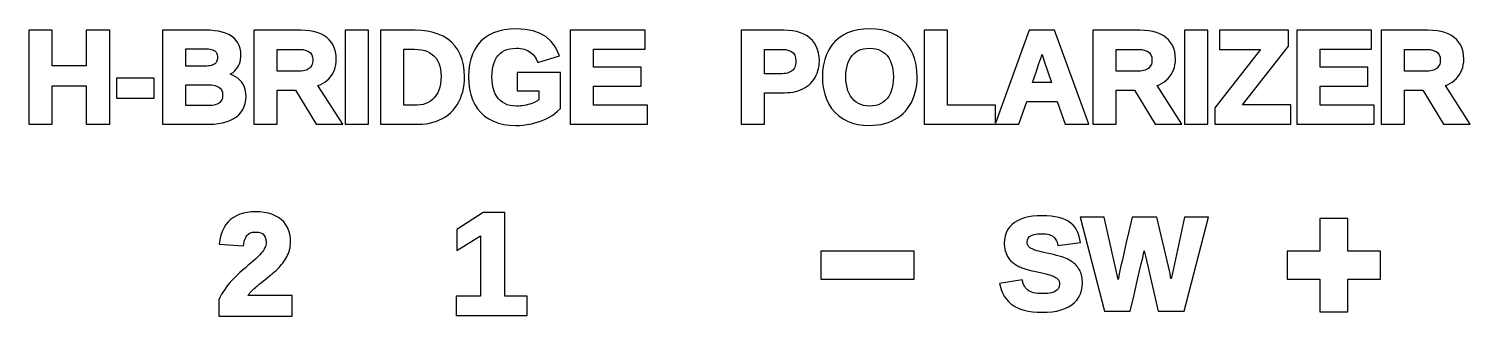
# Model space of a CAD drawing. Header units: metres. Extents: x -167.2 to -92.2, y -9.5 to -0.2.
# Drawn here: x -123.07 to -92.18, y -9.49 to -3.34 of the extents above; entities that cross this region are included whole.
import ezdxf

# ---------------------------------------------------------------- set-up
doc = ezdxf.new("R2010")
doc.units = ezdxf.units.M

msp = doc.modelspace()

# ---------------------------------------------------------------- linework, layer by layer
for p, q in [((-122.57, -3.37279), (-123.07, -3.37279)), ((-123.07, -3.37279), (-123.07, -5.38374)), ((-122.57, -4.13365), (-122.57, -3.37279)), ((-121.337, -3.37279), (-121.838, -3.37279)), ((-121.838, -3.37279), (-121.838, -4.13365)), ((-121.337, -5.38374), (-121.337, -3.37279)), ((-119.283, -3.37279), (-120.208, -3.37279)), ((-120.208, -3.37279), (-120.208, -5.38374)), ((-119.184, -3.37532), (-119.283, -3.37279)), ((-119.091, -3.38301), (-119.184, -3.37532)), ((-119.005, -3.39592), (-119.091, -3.38301)), ((-118.926, -3.41418), (-119.005, -3.39592)), ((-117.243, -3.37279), (-118.249, -3.37279)), ((-118.249, -3.37279), (-118.249, -5.38374)), ((-117.146, -3.37589), (-117.243, -3.37279)), ((-117.055, -3.38525), (-117.146, -3.37589)), ((-116.969, -3.40105), (-117.055, -3.38525)), ((-115.79, -3.37279), (-116.29, -3.37279)), ((-116.29, -3.37279), (-116.29, -5.38374)), ((-115.79, -5.38374), (-115.79, -3.37279)), ((-114.794, -3.37279), (-115.536, -3.37279)), ((-115.536, -3.37279), (-115.536, -5.38374)), ((-114.657, -3.37787), (-114.794, -3.37279)), ((-114.528, -3.3933), (-114.657, -3.37787)), ((-114.408, -3.41917), (-114.528, -3.3933)), ((-113, -3.39238), (-113.109, -3.43022)), ((-112.883, -3.36555), (-113, -3.39238)), ((-112.756, -3.34956), (-112.883, -3.36555)), ((-112.621, -3.34427), (-112.756, -3.34956)), ((-112.433, -3.35472), (-112.621, -3.34427)), ((-112.264, -3.38652), (-112.433, -3.35472)), ((-112.114, -3.4402), (-112.264, -3.38652)), ((-109.865, -3.37279), (-111.467, -3.37279)), ((-111.467, -3.37279), (-111.467, -5.38374)), ((-109.865, -3.78201), (-109.865, -3.37279)), ((-106.891, -3.37279), (-107.801, -3.37279)), ((-107.801, -3.37279), (-107.801, -5.38374)), ((-106.794, -3.3761), (-106.891, -3.37279)), ((-106.702, -3.38622), (-106.794, -3.3761)), ((-106.615, -3.40321), (-106.702, -3.38622)), ((-105.416, -3.39369), (-105.523, -3.4325)), ((-105.302, -3.36613), (-105.416, -3.39369)), ((-105.179, -3.3497), (-105.302, -3.36613)), ((-105.049, -3.34427), (-105.179, -3.3497)), ((-104.919, -3.34978), (-105.049, -3.34427)), ((-104.796, -3.36638), (-104.919, -3.34978)), ((-104.682, -3.39421), (-104.796, -3.36638)), ((-104.575, -3.43346), (-104.682, -3.39421)), ((-103.381, -3.37279), (-103.882, -3.37279)), ((-103.882, -3.37279), (-103.882, -5.38374)), ((-103.381, -4.97452), (-103.381, -3.37279)), ((-101.629, -3.37279), (-102.356, -5.36588)), ((-101.087, -3.37279), (-101.629, -3.37279)), ((-100.356, -5.38374), (-101.087, -3.37279)), ((-99.2599, -3.37279), (-100.266, -3.37279)), ((-100.266, -3.37279), (-100.266, -5.38374)), ((-99.1629, -3.37589), (-99.2599, -3.37279)), ((-99.0711, -3.38525), (-99.1629, -3.37589)), ((-98.9852, -3.40105), (-99.0711, -3.38525)), ((-97.8064, -3.37279), (-98.3065, -3.37279)), ((-98.3065, -3.37279), (-98.3065, -5.38374)), ((-97.8064, -5.38374), (-97.8064, -3.37279)), ((-96.0776, -3.37279), (-97.5529, -3.37279)), ((-97.5529, -3.37279), (-97.5529, -3.78609)), ((-96.0776, -3.71808), (-96.0776, -3.37279)), ((-94.2931, -3.37279), (-95.8959, -3.37279)), ((-95.8959, -3.37279), (-95.8959, -5.38374)), ((-94.2931, -3.78201), (-94.2931, -3.37279)), ((-93.0809, -3.37279), (-94.0865, -3.37279)), ((-94.0865, -3.37279), (-94.0865, -5.38374)), ((-92.9839, -3.37589), (-93.0809, -3.37279)), ((-92.8921, -3.38525), (-92.9839, -3.37589)), ((-92.8062, -3.40105), (-92.8921, -3.38525)), ((-118.852, -3.43796), (-118.926, -3.41418)), ((-118.786, -3.46741), (-118.852, -3.43796)), ((-118.726, -3.50272), (-118.786, -3.46741)), ((-118.672, -3.54395), (-118.726, -3.50272)), ((-118.627, -3.591), (-118.672, -3.54395)), ((-118.59, -3.64371), (-118.627, -3.591)), ((-118.561, -3.70169), (-118.59, -3.64371)), ((-118.54, -3.76445), (-118.561, -3.70169)), ((-116.889, -3.42336), (-116.969, -3.40105)), ((-116.815, -3.45235), (-116.889, -3.42336)), ((-116.747, -3.4881), (-116.815, -3.45235)), ((-116.685, -3.53072), (-116.747, -3.4881)), ((-116.631, -3.57988), (-116.685, -3.53072)), ((-116.585, -3.63515), (-116.631, -3.57988)), ((-116.547, -3.69629), (-116.585, -3.63515)), ((-116.518, -3.76288), (-116.547, -3.69629)), ((-114.296, -3.45563), (-114.408, -3.41917)), ((-114.193, -3.50281), (-114.296, -3.45563)), ((-114.098, -3.56073), (-114.193, -3.50281)), ((-114.013, -3.62941), (-114.098, -3.56073)), ((-113.939, -3.70815), (-114.013, -3.62941)), ((-113.454, -3.69186), (-113.514, -3.78271)), ((-113.382, -3.61043), (-113.454, -3.69186)), ((-113.301, -3.53928), (-113.382, -3.61043)), ((-113.21, -3.47916), (-113.301, -3.53928)), ((-113.109, -3.43022), (-113.21, -3.47916)), ((-111.983, -3.51617), (-112.114, -3.4402)), ((-111.873, -3.61443), (-111.983, -3.51617)), ((-111.785, -3.73427), (-111.873, -3.61443)), ((-106.535, -3.42725), (-106.615, -3.40321)), ((-106.461, -3.45845), (-106.535, -3.42725)), ((-106.393, -3.49693), (-106.461, -3.45845)), ((-106.332, -3.54269), (-106.393, -3.49693)), ((-106.278, -3.59514), (-106.332, -3.54269)), ((-106.232, -3.65367), (-106.278, -3.59514)), ((-106.195, -3.71803), (-106.232, -3.65367)), ((-105.866, -3.69936), (-105.927, -3.79068)), ((-105.794, -3.61676), (-105.866, -3.69936)), ((-105.712, -3.54413), (-105.794, -3.61676)), ((-105.622, -3.48265), (-105.712, -3.54413)), ((-105.523, -3.4325), (-105.622, -3.48265)), ((-104.476, -3.48415), (-104.575, -3.43346)), ((-104.385, -3.54623), (-104.476, -3.48415)), ((-104.303, -3.61958), (-104.385, -3.54623)), ((-104.231, -3.70273), (-104.303, -3.61958)), ((-104.171, -3.79424), (-104.231, -3.70273)), ((-98.9052, -3.42336), (-98.9852, -3.40105)), ((-98.8312, -3.45235), (-98.9052, -3.42336)), ((-98.7634, -3.4881), (-98.8312, -3.45235)), ((-98.702, -3.53072), (-98.7634, -3.4881)), ((-98.6477, -3.57988), (-98.702, -3.53072)), ((-98.6015, -3.63515), (-98.6477, -3.57988)), ((-98.5637, -3.69629), (-98.6015, -3.63515)), ((-98.5344, -3.76288), (-98.5637, -3.69629)), ((-92.7262, -3.42336), (-92.8062, -3.40105)), ((-92.6522, -3.45235), (-92.7262, -3.42336)), ((-92.5844, -3.4881), (-92.6522, -3.45235)), ((-92.523, -3.53072), (-92.5844, -3.4881)), ((-92.4687, -3.57988), (-92.523, -3.53072)), ((-92.4225, -3.63515), (-92.4687, -3.57988)), ((-92.3846, -3.69629), (-92.4225, -3.63515)), ((-92.3553, -3.76288), (-92.3846, -3.69629)), ((-119.708, -4.14314), (-119.708, -3.76982)), ((-119.708, -3.76982), (-119.303, -3.76982)), ((-119.303, -3.76982), (-119.26, -3.77087)), ((-119.26, -3.77087), (-119.222, -3.77394)), ((-119.222, -3.77394), (-119.187, -3.77902)), ((-119.187, -3.77902), (-119.157, -3.78584)), ((-119.157, -3.78584), (-119.13, -3.79445)), ((-119.13, -3.79445), (-119.106, -3.80446)), ((-119.106, -3.80446), (-119.087, -3.81566)), ((-119.087, -3.81566), (-119.071, -3.82796)), ((-119.071, -3.82796), (-119.058, -3.84195)), ((-119.058, -3.84195), (-119.048, -3.85831)), ((-119.048, -3.85831), (-119.039, -3.87758)), ((-119.039, -3.87758), (-119.032, -3.90039)), ((-119.032, -4.00916), (-119.038, -4.03067)), ((-119.032, -3.90039), (-119.028, -3.92694)), ((-119.028, -3.98453), (-119.032, -4.00916)), ((-119.028, -3.92694), (-119.027, -3.95714)), ((-119.027, -3.95714), (-119.028, -3.98453)), ((-118.542, -4.04633), (-118.532, -4.00037)), ((-118.528, -3.83159), (-118.54, -3.76445)), ((-118.532, -4.00037), (-118.526, -3.95255)), ((-118.524, -3.90253), (-118.528, -3.83159)), ((-118.526, -3.95255), (-118.524, -3.90253)), ((-117.749, -4.24757), (-117.749, -3.78337)), ((-117.749, -3.78337), (-117.288, -3.78337)), ((-117.288, -3.78337), (-117.199, -3.78867)), ((-117.199, -3.78867), (-117.129, -3.80371)), ((-117.129, -3.80371), (-117.075, -3.82726)), ((-117.075, -3.82726), (-117.035, -3.8582)), ((-117.035, -3.8582), (-117.007, -3.89702)), ((-117.007, -3.89702), (-116.99, -3.94653)), ((-116.99, -3.94653), (-116.984, -4.01001)), ((-116.984, -4.01001), (-116.985, -4.0416)), ((-116.497, -3.83459), (-116.518, -3.76288)), ((-116.485, -3.91115), (-116.497, -3.83459)), ((-116.481, -3.9922), (-116.485, -3.91115)), ((-116.483, -4.05289), (-116.481, -3.9922)), ((-115.036, -4.97452), (-115.036, -3.78201)), ((-115.036, -3.78201), (-114.804, -3.78201)), ((-114.804, -3.78201), (-114.725, -3.78519)), ((-114.725, -3.78519), (-114.653, -3.79451)), ((-114.653, -3.79451), (-114.587, -3.80984)), ((-114.587, -3.80984), (-114.528, -3.83102)), ((-114.528, -3.83102), (-114.474, -3.85806)), ((-114.474, -3.85806), (-114.425, -3.89072)), ((-114.425, -3.89072), (-114.381, -3.92926)), ((-114.381, -3.92926), (-114.343, -3.97345)), ((-114.343, -3.97345), (-114.311, -4.02319)), ((-113.875, -3.79608), (-113.939, -3.70815)), ((-113.824, -3.89294), (-113.875, -3.79608)), ((-113.784, -3.99838), (-113.824, -3.89294)), ((-113.755, -4.11212), (-113.784, -3.99838)), ((-113.601, -3.99153), (-113.628, -4.10899)), ((-113.563, -3.88271), (-113.601, -3.99153)), ((-113.514, -3.78271), (-113.563, -3.88271)), ((-113.101, -4.07039), (-113.077, -4.01173)), ((-113.077, -4.01173), (-113.047, -3.95918)), ((-113.047, -3.95918), (-113.012, -3.91251)), ((-113.012, -3.91251), (-112.972, -3.87212)), ((-112.972, -3.87212), (-112.928, -3.83801)), ((-112.928, -3.83801), (-112.878, -3.80998)), ((-112.878, -3.80998), (-112.823, -3.78792)), ((-112.823, -3.78792), (-112.762, -3.772)), ((-112.762, -3.772), (-112.695, -3.76231)), ((-112.695, -3.76231), (-112.621, -3.759)), ((-112.621, -3.759), (-112.576, -3.76042)), ((-112.576, -3.76042), (-112.533, -3.76465)), ((-112.533, -3.76465), (-112.492, -3.77162)), ((-112.492, -3.77162), (-112.453, -3.78139)), ((-112.453, -3.78139), (-112.416, -3.79384)), ((-112.416, -3.79384), (-112.381, -3.80893)), ((-112.381, -3.80893), (-112.347, -3.82671)), ((-112.347, -3.82671), (-112.316, -3.84695)), ((-112.316, -3.84695), (-112.287, -3.8696)), ((-112.287, -3.8696), (-112.261, -3.89481)), ((-112.261, -3.89481), (-112.238, -3.92238)), ((-112.238, -3.92238), (-112.216, -3.95294)), ((-112.216, -3.95294), (-112.197, -3.9861)), ((-112.197, -3.9861), (-112.162, -4.06369)), ((-112.162, -4.06369), (-111.696, -3.92317)), ((-111.696, -3.92317), (-111.785, -3.73427)), ((-110.967, -4.16212), (-110.967, -3.78201)), ((-110.967, -3.78201), (-109.865, -3.78201)), ((-107.301, -4.30319), (-107.301, -3.78337)), ((-107.301, -3.78337), (-106.939, -3.78337)), ((-106.939, -3.78337), (-106.85, -3.78915)), ((-106.85, -3.78915), (-106.78, -3.80547)), ((-106.78, -3.80547), (-106.725, -3.83112)), ((-106.725, -3.83112), (-106.685, -3.86516)), ((-106.685, -3.86516), (-106.656, -3.90875)), ((-106.656, -3.90875), (-106.638, -3.96465)), ((-106.638, -3.96465), (-106.632, -4.0356)), ((-106.166, -3.78789), (-106.195, -3.71803)), ((-106.145, -3.86292), (-106.166, -3.78789)), ((-106.133, -3.94286), (-106.145, -3.86292)), ((-106.129, -4.02734), (-106.133, -3.94286)), ((-106.015, -3.99835), (-106.042, -4.11424)), ((-105.976, -3.89044), (-106.015, -3.99835)), ((-105.927, -3.79068), (-105.976, -3.89044)), ((-105.491, -4.01614), (-105.461, -3.96312)), ((-105.461, -3.96312), (-105.426, -3.91551)), ((-105.426, -3.91551), (-105.386, -3.87405)), ((-105.386, -3.87405), (-105.342, -3.83925)), ((-105.342, -3.83925), (-105.294, -3.81067)), ((-105.294, -3.81067), (-105.24, -3.78831)), ((-105.24, -3.78831), (-105.182, -3.77219)), ((-105.182, -3.77219), (-105.118, -3.76234)), ((-105.118, -3.76234), (-105.049, -3.75903)), ((-105.049, -3.75903), (-104.981, -3.76236)), ((-104.981, -3.76236), (-104.918, -3.77223)), ((-104.918, -3.77223), (-104.861, -3.78848)), ((-104.861, -3.78848), (-104.808, -3.81094)), ((-104.808, -3.81094), (-104.76, -3.83978)), ((-104.76, -3.83978), (-104.716, -3.87486)), ((-104.716, -3.87486), (-104.677, -3.9167)), ((-104.677, -3.9167), (-104.641, -3.96466)), ((-104.641, -3.96466), (-104.611, -4.01797)), ((-104.121, -3.89389), (-104.171, -3.79424)), ((-104.082, -4.0014), (-104.121, -3.89389)), ((-104.055, -4.11658), (-104.082, -4.0014)), ((-101.404, -4.03079), (-101.378, -3.95552)), ((-101.378, -3.95552), (-101.361, -3.90298)), ((-101.361, -3.90298), (-101.357, -3.89073)), ((-101.357, -3.89073), (-101.319, -4.01079)), ((-101.319, -4.01079), (-101.153, -4.4944)), ((-99.7654, -4.24757), (-99.7654, -3.78337)), ((-99.7654, -3.78337), (-99.3042, -3.78337)), ((-99.3042, -3.78337), (-99.216, -3.78867)), ((-99.216, -3.78867), (-99.1454, -3.80371)), ((-99.1454, -3.80371), (-99.0911, -3.82726)), ((-99.0911, -3.82726), (-99.0514, -3.8582)), ((-99.0514, -3.8582), (-99.0238, -3.89702)), ((-99.0238, -3.89702), (-99.0065, -3.94653)), ((-99.0065, -3.94653), (-99.0003, -4.01001)), ((-99.0003, -4.01001), (-99.0018, -4.0416)), ((-98.5136, -3.83459), (-98.5344, -3.76288)), ((-98.5013, -3.91115), (-98.5136, -3.83459)), ((-98.4973, -3.9922), (-98.5013, -3.91115)), ((-98.4998, -4.05289), (-98.4973, -3.9922)), ((-96.6754, -3.78609), (-97.6559, -5.03297)), ((-97.5529, -3.78609), (-96.6754, -3.78609)), ((-97.0584, -4.97043), (-96.0776, -3.71808)), ((-95.3958, -4.16212), (-95.3958, -3.78201)), ((-95.3958, -3.78201), (-94.2931, -3.78201)), ((-93.5864, -4.24757), (-93.5864, -3.78337)), ((-93.5864, -3.78337), (-93.1252, -3.78337)), ((-93.1252, -3.78337), (-93.037, -3.78867)), ((-93.037, -3.78867), (-92.9663, -3.80371)), ((-92.9663, -3.80371), (-92.912, -3.82726)), ((-92.912, -3.82726), (-92.8724, -3.85822)), ((-92.8724, -3.85822), (-92.8448, -3.89703)), ((-92.8448, -3.89703), (-92.8275, -3.94652)), ((-92.8275, -3.94652), (-92.8212, -4.01003)), ((-92.8212, -4.01003), (-92.8227, -4.0416)), ((-92.3346, -3.83459), (-92.3553, -3.76288)), ((-92.3223, -3.91115), (-92.3346, -3.83459)), ((-92.3183, -3.9922), (-92.3223, -3.91115)), ((-92.3208, -4.05289), (-92.3183, -3.9922)), ((-121.838, -4.13365), (-122.57, -4.13365)), ((-119.3, -4.14314), (-119.708, -4.14314)), ((-119.256, -4.14198), (-119.3, -4.14314)), ((-119.216, -4.13867), (-119.256, -4.14198)), ((-119.181, -4.13322), (-119.216, -4.13867)), ((-119.15, -4.12581), (-119.181, -4.13322)), ((-119.124, -4.11676), (-119.15, -4.12581)), ((-119.102, -4.10616), (-119.124, -4.11676)), ((-119.084, -4.09441), (-119.102, -4.10616)), ((-119.069, -4.08115), (-119.084, -4.09441)), ((-119.056, -4.06627), (-119.069, -4.08115)), ((-119.046, -4.04955), (-119.056, -4.06627)), ((-119.038, -4.03067), (-119.046, -4.04955)), ((-118.758, -4.31705), (-118.732, -4.30269)), ((-118.743, -4.32176), (-118.758, -4.31705)), ((-118.688, -4.34439), (-118.743, -4.32176)), ((-118.732, -4.30269), (-118.693, -4.27505)), ((-118.693, -4.27505), (-118.657, -4.2438)), ((-118.657, -4.2438), (-118.625, -4.20914)), ((-118.625, -4.20914), (-118.598, -4.17178)), ((-118.598, -4.17178), (-118.575, -4.13219)), ((-118.575, -4.13219), (-118.557, -4.09032)), ((-118.557, -4.09032), (-118.542, -4.04633)), ((-117.276, -4.24757), (-117.749, -4.24757)), ((-117.233, -4.24611), (-117.276, -4.24757)), ((-117.193, -4.24187), (-117.233, -4.24611)), ((-117.158, -4.23502), (-117.193, -4.24187)), ((-117.127, -4.22568), (-117.158, -4.23502)), ((-117.099, -4.21391), (-117.127, -4.22568)), ((-117.075, -4.20003), (-117.099, -4.21391)), ((-117.053, -4.18387), (-117.075, -4.20003)), ((-117.035, -4.16563), (-117.053, -4.18387)), ((-117.02, -4.14552), (-117.035, -4.16563)), ((-117.007, -4.12341), (-117.02, -4.14552)), ((-116.997, -4.09886), (-117.007, -4.12341)), ((-116.99, -4.07185), (-116.997, -4.09886)), ((-116.985, -4.0416), (-116.99, -4.07185)), ((-116.605, -4.3698), (-116.572, -4.32301)), ((-116.572, -4.32301), (-116.544, -4.27368)), ((-116.544, -4.27368), (-116.521, -4.22186)), ((-116.521, -4.22186), (-116.504, -4.16771)), ((-116.504, -4.16771), (-116.491, -4.11133)), ((-116.491, -4.11133), (-116.483, -4.05289)), ((-114.311, -4.02319), (-114.284, -4.07869)), ((-114.284, -4.07869), (-114.263, -4.14049)), ((-114.263, -4.14049), (-114.248, -4.20853)), ((-114.248, -4.20853), (-114.239, -4.2832)), ((-114.239, -4.2832), (-114.236, -4.36403)), ((-113.738, -4.23401), (-113.755, -4.11212)), ((-113.733, -4.36366), (-113.738, -4.23401)), ((-113.644, -4.23495), (-113.649, -4.36943)), ((-113.628, -4.10899), (-113.644, -4.23495)), ((-113.146, -4.36945), (-113.144, -4.28488)), ((-113.144, -4.28488), (-113.135, -4.20699)), ((-113.135, -4.20699), (-113.121, -4.13541)), ((-113.121, -4.13541), (-113.101, -4.07039)), ((-111.675, -4.27605), (-112.608, -4.27605)), ((-112.608, -4.27605), (-112.608, -4.67169)), ((-111.675, -5.04999), (-111.675, -4.27605)), ((-109.947, -4.16212), (-110.967, -4.16212)), ((-109.947, -4.57133), (-109.947, -4.16212)), ((-106.927, -4.30319), (-107.301, -4.30319)), ((-106.884, -4.30162), (-106.927, -4.30319)), ((-106.846, -4.29712), (-106.884, -4.30162)), ((-106.811, -4.28972), (-106.846, -4.29712)), ((-106.78, -4.27971), (-106.811, -4.28972)), ((-106.752, -4.26698), (-106.78, -4.27971)), ((-106.727, -4.25194), (-106.752, -4.26698)), ((-106.705, -4.23416), (-106.727, -4.25194)), ((-106.686, -4.21422), (-106.705, -4.23416)), ((-106.67, -4.19182), (-106.686, -4.21422)), ((-106.657, -4.16682), (-106.67, -4.19182)), ((-106.646, -4.13876), (-106.657, -4.16682)), ((-106.638, -4.10741), (-106.646, -4.13876)), ((-106.633, -4.07271), (-106.638, -4.10741)), ((-106.632, -4.0356), (-106.633, -4.07271)), ((-106.196, -4.33658), (-106.175, -4.28906)), ((-106.175, -4.28906), (-106.158, -4.2399)), ((-106.158, -4.2399), (-106.145, -4.1891)), ((-106.145, -4.1891), (-106.136, -4.13678)), ((-106.136, -4.13678), (-106.131, -4.08296)), ((-106.131, -4.08296), (-106.129, -4.02734)), ((-106.058, -4.23793), (-106.063, -4.36945)), ((-106.042, -4.11424), (-106.058, -4.23793)), ((-105.561, -4.36945), (-105.558, -4.28677)), ((-105.558, -4.28677), (-105.549, -4.21013)), ((-105.549, -4.21013), (-105.535, -4.13951)), ((-105.535, -4.13951), (-105.516, -4.07484)), ((-105.516, -4.07484), (-105.491, -4.01614)), ((-104.611, -4.01797), (-104.587, -4.07666)), ((-104.587, -4.07666), (-104.567, -4.14113)), ((-104.567, -4.14113), (-104.553, -4.21126)), ((-104.553, -4.21126), (-104.545, -4.28754)), ((-104.545, -4.28754), (-104.542, -4.36952)), ((-104.039, -4.23926), (-104.055, -4.11658)), ((-104.033, -4.36913), (-104.039, -4.23926)), ((-101.527, -4.39384), (-101.478, -4.24992)), ((-101.478, -4.24992), (-101.437, -4.12892)), ((-101.437, -4.12892), (-101.404, -4.03079)), ((-99.2927, -4.24757), (-99.7654, -4.24757)), ((-99.2491, -4.24611), (-99.2927, -4.24757)), ((-99.2098, -4.24187), (-99.2491, -4.24611)), ((-99.1746, -4.23502), (-99.2098, -4.24187)), ((-99.1433, -4.22568), (-99.1746, -4.23502)), ((-99.1154, -4.21391), (-99.1433, -4.22568)), ((-99.0911, -4.20003), (-99.1154, -4.21391)), ((-99.0699, -4.18387), (-99.0911, -4.20003)), ((-99.0516, -4.16563), (-99.0699, -4.18387)), ((-99.0362, -4.14552), (-99.0516, -4.16563)), ((-99.0236, -4.1234), (-99.0362, -4.14552)), ((-99.0135, -4.09886), (-99.0236, -4.1234)), ((-99.0063, -4.07185), (-99.0135, -4.09886)), ((-99.0018, -4.0416), (-99.0063, -4.07185)), ((-98.6218, -4.3698), (-98.5888, -4.32301)), ((-98.5888, -4.32301), (-98.5608, -4.27368)), ((-98.5608, -4.27368), (-98.5378, -4.22186)), ((-98.5378, -4.22186), (-98.52, -4.16771)), ((-98.52, -4.16771), (-98.5074, -4.11133)), ((-98.5074, -4.11133), (-98.4998, -4.05289)), ((-94.3758, -4.16212), (-95.3958, -4.16212)), ((-94.3758, -4.57133), (-94.3758, -4.16212)), ((-93.1137, -4.24757), (-93.5864, -4.24757)), ((-93.0701, -4.24611), (-93.1137, -4.24757)), ((-93.0308, -4.24187), (-93.0701, -4.24611)), ((-92.9956, -4.23502), (-93.0308, -4.24187)), ((-92.9642, -4.22566), (-92.9956, -4.23502)), ((-92.9364, -4.21396), (-92.9642, -4.22566)), ((-92.9121, -4.2), (-92.9364, -4.21396)), ((-92.8908, -4.18385), (-92.9121, -4.2)), ((-92.8726, -4.16563), (-92.8908, -4.18385)), ((-92.8572, -4.14552), (-92.8726, -4.16563)), ((-92.8445, -4.12341), (-92.8572, -4.14552)), ((-92.8345, -4.09886), (-92.8445, -4.12341)), ((-92.8273, -4.07181), (-92.8345, -4.09886)), ((-92.8227, -4.0416), (-92.8273, -4.07181)), ((-92.4428, -4.36978), (-92.4098, -4.32301)), ((-92.4098, -4.32301), (-92.3817, -4.27368)), ((-92.3817, -4.27368), (-92.3588, -4.22186)), ((-92.3588, -4.22186), (-92.341, -4.16771)), ((-92.341, -4.16771), (-92.3283, -4.11133)), ((-92.3283, -4.11133), (-92.3208, -4.05289)), ((-122.57, -4.56456), (-121.838, -4.56456)), ((-122.57, -5.38374), (-122.57, -4.56456)), ((-121.838, -4.56456), (-121.838, -5.38374)), ((-120.383, -4.39809), (-121.189, -4.39809)), ((-121.189, -4.39809), (-121.189, -4.82904)), ((-120.383, -4.82904), (-120.383, -4.39809)), ((-119.708, -4.98671), (-119.708, -4.5388)), ((-119.708, -4.5388), (-119.252, -4.5388)), ((-119.252, -4.5388), (-119.155, -4.54402)), ((-119.155, -4.54402), (-119.076, -4.55898)), ((-119.076, -4.55898), (-119.015, -4.5826)), ((-119.015, -4.5826), (-118.971, -4.61333)), ((-118.971, -4.61333), (-118.941, -4.65105)), ((-118.638, -4.3714), (-118.688, -4.34439)), ((-118.592, -4.40286), (-118.638, -4.3714)), ((-118.55, -4.43875), (-118.592, -4.40286)), ((-118.514, -4.47868), (-118.55, -4.43875)), ((-118.483, -4.52231), (-118.514, -4.47868)), ((-118.458, -4.56947), (-118.483, -4.52231)), ((-118.439, -4.61987), (-118.458, -4.56947)), ((-118.425, -4.67329), (-118.439, -4.61987)), ((-116.874, -4.55984), (-116.828, -4.54222)), ((-116.344, -5.38374), (-116.874, -4.55984)), ((-116.828, -4.54222), (-116.777, -4.51674)), ((-116.777, -4.51674), (-116.729, -4.48668)), ((-116.729, -4.48668), (-116.684, -4.45212)), ((-116.684, -4.45212), (-116.643, -4.41313)), ((-116.643, -4.41313), (-116.605, -4.3698)), ((-114.262, -4.58957), (-114.282, -4.65361)), ((-114.248, -4.51994), (-114.262, -4.58957)), ((-114.239, -4.44478), (-114.248, -4.51994)), ((-114.236, -4.36403), (-114.239, -4.44478)), ((-113.772, -4.69005), (-113.755, -4.61292)), ((-113.755, -4.61292), (-113.743, -4.53285)), ((-113.743, -4.53285), (-113.735, -4.44989)), ((-113.735, -4.44989), (-113.733, -4.36366)), ((-113.649, -4.36943), (-113.644, -4.50475)), ((-113.644, -4.50475), (-113.628, -4.63167)), ((-113.628, -4.63167), (-113.601, -4.75023)), ((-113.143, -4.45544), (-113.146, -4.36945)), ((-113.135, -4.53496), (-113.143, -4.45544)), ((-113.12, -4.6082), (-113.135, -4.53496)), ((-113.1, -4.67482), (-113.12, -4.6082)), ((-110.967, -4.97452), (-110.967, -4.57133)), ((-110.967, -4.57133), (-109.947, -4.57133)), ((-106.531, -4.649), (-106.481, -4.62634)), ((-106.481, -4.62634), (-106.435, -4.60045)), ((-106.435, -4.60045), (-106.391, -4.57155)), ((-106.391, -4.57155), (-106.35, -4.5396)), ((-106.35, -4.5396), (-106.313, -4.50467)), ((-106.313, -4.50467), (-106.279, -4.46677)), ((-106.279, -4.46677), (-106.248, -4.42596)), ((-106.248, -4.42596), (-106.22, -4.38239)), ((-106.22, -4.38239), (-106.196, -4.33658)), ((-106.063, -4.36945), (-106.058, -4.50146)), ((-106.058, -4.50146), (-106.042, -4.62589)), ((-106.042, -4.62589), (-106.015, -4.74272)), ((-105.558, -4.45305), (-105.561, -4.36945)), ((-105.549, -4.53053), (-105.558, -4.45305)), ((-105.535, -4.6024), (-105.549, -4.53053)), ((-105.515, -4.66846), (-105.535, -4.6024)), ((-104.567, -4.60841), (-104.587, -4.67506)), ((-104.553, -4.53516), (-104.567, -4.60841)), ((-104.545, -4.4556), (-104.553, -4.53516)), ((-104.542, -4.36952), (-104.545, -4.4556)), ((-104.074, -4.69966), (-104.056, -4.62129)), ((-104.056, -4.62129), (-104.043, -4.54012)), ((-104.043, -4.54012), (-104.036, -4.45616)), ((-104.036, -4.45616), (-104.033, -4.36913)), ((-101.562, -4.4944), (-101.527, -4.39384)), ((-101.153, -4.4944), (-101.562, -4.4944)), ((-98.891, -4.55984), (-98.8448, -4.54222)), ((-98.3607, -5.38374), (-98.891, -4.55984)), ((-98.8448, -4.54222), (-98.7932, -4.51674)), ((-98.7932, -4.51674), (-98.745, -4.48668)), ((-98.745, -4.48668), (-98.7003, -4.45212)), ((-98.7003, -4.45212), (-98.6592, -4.41313)), ((-98.6592, -4.41313), (-98.6218, -4.3698)), ((-95.3958, -4.97452), (-95.3958, -4.57133)), ((-95.3958, -4.57133), (-94.3758, -4.57133)), ((-92.712, -4.55984), (-92.6658, -4.54222)), ((-92.1817, -5.38374), (-92.712, -4.55984)), ((-92.6658, -4.54222), (-92.6142, -4.51674)), ((-92.6142, -4.51674), (-92.566, -4.48668)), ((-92.566, -4.48668), (-92.5213, -4.45212)), ((-92.5213, -4.45212), (-92.4802, -4.41312)), ((-92.4802, -4.41312), (-92.4428, -4.36978)), ((-121.189, -4.82904), (-120.383, -4.82904)), ((-119.007, -4.94205), (-119.033, -4.95499)), ((-118.985, -4.92747), (-119.007, -4.94205)), ((-118.967, -4.91093), (-118.985, -4.92747)), ((-118.952, -4.89226), (-118.967, -4.91093)), ((-118.939, -4.87144), (-118.952, -4.89226)), ((-118.941, -4.65105), (-118.922, -4.69818)), ((-118.929, -4.84766), (-118.939, -4.87144)), ((-118.922, -4.82098), (-118.929, -4.84766)), ((-118.922, -4.69818), (-118.916, -4.75893)), ((-118.917, -4.79089), (-118.922, -4.82098)), ((-118.916, -4.75893), (-118.917, -4.79089)), ((-118.453, -5.00867), (-118.431, -4.93973)), ((-118.431, -4.93973), (-118.418, -4.86629)), ((-118.417, -4.72952), (-118.425, -4.67329)), ((-118.418, -4.86629), (-118.414, -4.78876)), ((-118.414, -4.78876), (-118.417, -4.72952)), ((-117.749, -4.65814), (-117.358, -4.65814)), ((-117.749, -5.38374), (-117.749, -4.65814)), ((-117.358, -4.65814), (-116.914, -5.38374)), ((-114.51, -4.92195), (-114.563, -4.94475)), ((-114.462, -4.89279), (-114.51, -4.92195)), ((-114.417, -4.85689), (-114.462, -4.89279)), ((-114.376, -4.8143), (-114.417, -4.85689)), ((-114.339, -4.76582), (-114.376, -4.8143)), ((-114.308, -4.71219), (-114.339, -4.76582)), ((-114.282, -4.65361), (-114.308, -4.71219)), ((-113.892, -4.96764), (-113.855, -4.90337)), ((-113.855, -4.90337), (-113.822, -4.83534)), ((-113.822, -4.83534), (-113.795, -4.76421)), ((-113.795, -4.76421), (-113.772, -4.69005)), ((-113.601, -4.75023), (-113.564, -4.86031)), ((-113.564, -4.86031), (-113.515, -4.9617)), ((-113.074, -4.7352), (-113.1, -4.67482)), ((-113.043, -4.78946), (-113.074, -4.7352)), ((-113.007, -4.83812), (-113.043, -4.78946)), ((-112.966, -4.88019), (-113.007, -4.83812)), ((-112.921, -4.9158), (-112.966, -4.88019)), ((-112.871, -4.94493), (-112.921, -4.9158)), ((-112.608, -4.67169), (-112.141, -4.67169)), ((-112.294, -4.94159), (-112.332, -4.95438)), ((-112.258, -4.92784), (-112.294, -4.94159)), ((-112.226, -4.91345), (-112.258, -4.92784)), ((-112.196, -4.89819), (-112.226, -4.91345)), ((-112.169, -4.88235), (-112.196, -4.89819)), ((-112.145, -4.86572), (-112.169, -4.88235)), ((-112.141, -4.86235), (-112.145, -4.86572)), ((-112.141, -4.67169), (-112.141, -4.86235)), ((-107.301, -4.71104), (-106.875, -4.71104)), ((-107.301, -5.38374), (-107.301, -4.71104)), ((-106.875, -4.71104), (-106.813, -4.70937)), ((-106.813, -4.70937), (-106.752, -4.70425)), ((-106.752, -4.70425), (-106.693, -4.69571)), ((-106.693, -4.69571), (-106.637, -4.68367)), ((-106.637, -4.68367), (-106.583, -4.66812)), ((-106.583, -4.66812), (-106.531, -4.649)), ((-106.015, -4.74272), (-105.976, -4.85184)), ((-105.976, -4.85184), (-105.927, -4.95299)), ((-105.489, -4.72878), (-105.515, -4.66846)), ((-105.458, -4.78362), (-105.489, -4.72878)), ((-105.422, -4.83327), (-105.458, -4.78362)), ((-105.382, -4.87659), (-105.422, -4.83327)), ((-105.337, -4.91302), (-105.382, -4.87659)), ((-105.289, -4.94276), (-105.337, -4.91302)), ((-104.76, -4.91521), (-104.808, -4.94395)), ((-104.716, -4.87985), (-104.76, -4.91521)), ((-104.676, -4.83789), (-104.716, -4.87985)), ((-104.641, -4.78964), (-104.676, -4.83789)), ((-104.611, -4.73553), (-104.641, -4.78964)), ((-104.587, -4.67506), (-104.611, -4.73553)), ((-104.195, -4.98346), (-104.157, -4.91747)), ((-104.157, -4.91747), (-104.124, -4.84781)), ((-104.124, -4.84781), (-104.096, -4.77519)), ((-104.096, -4.77519), (-104.074, -4.69966)), ((-101.855, -5.38374), (-101.686, -4.89548)), ((-101.686, -4.89548), (-101.029, -4.89548)), ((-101.029, -4.89548), (-100.859, -5.38374)), ((-99.7654, -4.65814), (-99.3742, -4.65814)), ((-99.7654, -5.38374), (-99.7654, -4.65814)), ((-99.3742, -4.65814), (-98.9307, -5.38374)), ((-93.5864, -4.65814), (-93.1952, -4.65814)), ((-93.5864, -5.38374), (-93.5864, -4.65814)), ((-93.1952, -4.65814), (-92.7517, -5.38374)), ((-119.237, -4.98671), (-119.708, -4.98671)), ((-119.186, -4.98534), (-119.237, -4.98671)), ((-119.14, -4.98137), (-119.186, -4.98534)), ((-119.1, -4.97487), (-119.14, -4.98137)), ((-119.064, -4.96599), (-119.1, -4.97487)), ((-119.033, -4.95499), (-119.064, -4.96599)), ((-118.694, -5.27274), (-118.63, -5.23175)), ((-118.63, -5.23175), (-118.573, -5.18451)), ((-118.573, -5.18451), (-118.524, -5.13142)), ((-118.524, -5.13142), (-118.484, -5.07269)), ((-118.484, -5.07269), (-118.453, -5.00867)), ((-114.749, -4.97452), (-115.036, -4.97452)), ((-114.681, -4.97108), (-114.749, -4.97452)), ((-114.619, -4.96111), (-114.681, -4.97108)), ((-114.563, -4.94475), (-114.619, -4.96111)), ((-114.203, -5.26093), (-114.141, -5.22337)), ((-114.141, -5.22337), (-114.083, -5.18121)), ((-114.083, -5.18121), (-114.029, -5.13449)), ((-114.029, -5.13449), (-113.979, -5.08327)), ((-113.979, -5.08327), (-113.933, -5.02763)), ((-113.933, -5.02763), (-113.892, -4.96764)), ((-113.515, -4.9617), (-113.455, -5.05417)), ((-113.455, -5.05417), (-113.384, -5.13742)), ((-113.384, -5.13742), (-113.303, -5.21043)), ((-113.303, -5.21043), (-113.213, -5.27216)), ((-112.816, -4.96767), (-112.871, -4.94493)), ((-112.756, -4.98415), (-112.816, -4.96767)), ((-112.691, -4.99414), (-112.756, -4.98415)), ((-112.619, -4.99756), (-112.691, -4.99414)), ((-112.578, -4.99667), (-112.619, -4.99756)), ((-112.536, -4.99403), (-112.578, -4.99667)), ((-112.495, -4.98965), (-112.536, -4.99403)), ((-112.453, -4.98341), (-112.495, -4.98965)), ((-112.413, -4.97557), (-112.453, -4.98341)), ((-112.372, -4.96582), (-112.413, -4.97557)), ((-112.332, -4.95438), (-112.372, -4.96582)), ((-111.966, -5.26161), (-111.903, -5.22807)), ((-111.903, -5.22807), (-111.844, -5.19148)), ((-111.844, -5.19148), (-111.789, -5.15186)), ((-111.789, -5.15186), (-111.737, -5.10919)), ((-111.737, -5.10919), (-111.675, -5.04999)), ((-109.809, -4.97452), (-110.967, -4.97452)), ((-109.809, -5.38374), (-109.809, -4.97452)), ((-105.927, -4.95299), (-105.866, -5.04596)), ((-105.866, -5.04596), (-105.794, -5.13051)), ((-105.794, -5.13051), (-105.712, -5.20515)), ((-105.712, -5.20515), (-105.622, -5.26839)), ((-105.237, -4.9659), (-105.289, -4.94276)), ((-105.18, -4.9826), (-105.237, -4.9659)), ((-105.118, -4.99275), (-105.18, -4.9826)), ((-105.052, -4.99615), (-105.118, -4.99275)), ((-104.983, -4.99281), (-105.052, -4.99615)), ((-104.919, -4.98286), (-104.983, -4.99281)), ((-104.861, -4.96655), (-104.919, -4.98286)), ((-104.808, -4.94395), (-104.861, -4.96655)), ((-104.515, -5.28473), (-104.451, -5.24614)), ((-104.451, -5.24614), (-104.391, -5.20284)), ((-104.391, -5.20284), (-104.335, -5.15485)), ((-104.335, -5.15485), (-104.284, -5.10225)), ((-104.284, -5.10225), (-104.237, -5.04509)), ((-104.237, -5.04509), (-104.195, -4.98346)), ((-102.356, -4.97452), (-103.381, -4.97452)), ((-102.356, -5.36588), (-102.356, -4.97452)), ((-97.6559, -5.03297), (-97.6559, -5.38374)), ((-96.022, -4.97043), (-97.0584, -4.97043)), ((-96.022, -5.38374), (-96.022, -4.97043)), ((-94.2375, -4.97452), (-95.3958, -4.97452)), ((-94.2375, -5.38374), (-94.2375, -4.97452)), ((-123.07, -5.38374), (-122.57, -5.38374)), ((-121.838, -5.38374), (-121.337, -5.38374)), ((-120.208, -5.38374), (-119.201, -5.38374)), ((-119.201, -5.38374), (-119.103, -5.38075)), ((-119.103, -5.38075), (-119.009, -5.3717)), ((-119.009, -5.3717), (-118.922, -5.35649)), ((-118.922, -5.35649), (-118.84, -5.33499)), ((-118.84, -5.33499), (-118.764, -5.30711)), ((-118.764, -5.30711), (-118.694, -5.27274)), ((-118.249, -5.38374), (-117.749, -5.38374)), ((-116.914, -5.38374), (-116.344, -5.38374)), ((-116.29, -5.38374), (-115.79, -5.38374)), ((-115.536, -5.38374), (-114.713, -5.38374)), ((-114.713, -5.38374), (-114.633, -5.38129)), ((-114.633, -5.38129), (-114.555, -5.37383)), ((-114.555, -5.37383), (-114.48, -5.36136)), ((-114.48, -5.36136), (-114.407, -5.34384)), ((-114.407, -5.34384), (-114.336, -5.32127)), ((-114.336, -5.32127), (-114.268, -5.29364)), ((-114.268, -5.29364), (-114.203, -5.26093)), ((-113.213, -5.27216), (-113.113, -5.32249)), ((-113.113, -5.32249), (-113.005, -5.3614)), ((-113.005, -5.3614), (-112.889, -5.38901)), ((-112.889, -5.38901), (-112.764, -5.40546)), ((-112.764, -5.40546), (-112.631, -5.41087)), ((-112.631, -5.41087), (-112.553, -5.40901)), ((-112.553, -5.40901), (-112.475, -5.40346)), ((-112.475, -5.40346), (-112.399, -5.39415)), ((-112.399, -5.39415), (-112.324, -5.38113)), ((-112.324, -5.38113), (-112.249, -5.3644)), ((-112.249, -5.3644), (-112.176, -5.34392)), ((-112.176, -5.34392), (-112.103, -5.31973)), ((-112.103, -5.31973), (-112.033, -5.29218)), ((-112.033, -5.29218), (-111.966, -5.26161)), ((-111.467, -5.38374), (-109.809, -5.38374)), ((-107.801, -5.38374), (-107.301, -5.38374)), ((-105.622, -5.26839), (-105.523, -5.31999)), ((-105.523, -5.31999), (-105.417, -5.35999)), ((-105.417, -5.35999), (-105.303, -5.38838)), ((-105.303, -5.38838), (-105.181, -5.40529)), ((-105.181, -5.40529), (-105.052, -5.41089)), ((-105.052, -5.41089), (-104.967, -5.40834)), ((-104.967, -5.40834), (-104.884, -5.4007)), ((-104.884, -5.4007), (-104.805, -5.38789)), ((-104.805, -5.38789), (-104.728, -5.36993)), ((-104.728, -5.36993), (-104.654, -5.34676)), ((-104.654, -5.34676), (-104.583, -5.31836)), ((-104.583, -5.31836), (-104.515, -5.28473)), ((-103.882, -5.38374), (-101.855, -5.38374)), ((-100.859, -5.38374), (-100.356, -5.38374)), ((-100.266, -5.38374), (-99.7654, -5.38374)), ((-98.9307, -5.38374), (-98.3607, -5.38374)), ((-98.3065, -5.38374), (-97.8064, -5.38374)), ((-97.6559, -5.38374), (-96.022, -5.38374)), ((-95.8959, -5.38374), (-94.2375, -5.38374)), ((-94.0865, -5.38374), (-93.5864, -5.38374)), ((-92.7517, -5.38374), (-92.1817, -5.38374)), ((-118.685, -7.37985), (-118.745, -7.42419)), ((-118.62, -7.34245), (-118.685, -7.37985)), ((-118.549, -7.31204), (-118.62, -7.34245)), ((-118.473, -7.2886), (-118.549, -7.31204)), ((-118.392, -7.27199), (-118.473, -7.2886)), ((-118.306, -7.2621), (-118.392, -7.27199)), ((-118.215, -7.25883), (-118.306, -7.2621)), ((-118.117, -7.26212), (-118.215, -7.25883)), ((-118.026, -7.27205), (-118.117, -7.26212)), ((-117.94, -7.28876), (-118.026, -7.27205)), ((-117.861, -7.31236), (-117.94, -7.28876)), ((-117.788, -7.34305), (-117.861, -7.31236)), ((-117.721, -7.38089), (-117.788, -7.34305)), ((-117.66, -7.42589), (-117.721, -7.38089)), ((-113.334, -7.27438), (-113.896, -7.63885)), ((-112.872, -7.27438), (-113.334, -7.27438)), ((-112.872, -9.06462), (-112.872, -7.27438)), ((-101.735, -7.39122), (-101.814, -7.41812)), ((-101.65, -7.37054), (-101.735, -7.39122)), ((-101.558, -7.3559), (-101.65, -7.37054)), ((-101.46, -7.34718), (-101.558, -7.3559)), ((-101.355, -7.3443), (-101.46, -7.34718)), ((-101.254, -7.34662), (-101.355, -7.3443)), ((-101.161, -7.35365), (-101.254, -7.34662)), ((-101.074, -7.36543), (-101.161, -7.35365)), ((-100.994, -7.38211), (-101.074, -7.36543)), ((-100.921, -7.40379), (-100.994, -7.38211)), ((-100.854, -7.43073), (-100.921, -7.40379)), ((-100.027, -7.37279), (-100.537, -7.37279)), ((-100.537, -7.37279), (-100.019, -9.38374)), ((-99.7417, -8.64639), (-100.027, -7.37279)), ((-99.4234, -7.37279), (-99.4954, -7.68047)), ((-98.8967, -7.37279), (-99.4234, -7.37279)), ((-98.6461, -8.42853), (-98.8967, -7.37279)), ((-98.3024, -7.37279), (-98.5414, -8.47484)), ((-98.3115, -9.38374), (-97.792, -7.37279)), ((-97.792, -7.37279), (-98.3024, -7.37279)), ((-94.8, -7.39999), (-95.4, -7.39999)), ((-95.4, -7.39999), (-95.4, -8.10001)), ((-94.8, -8.10001), (-94.8, -7.39999)), ((-118.919, -7.66386), (-118.946, -7.73805)), ((-118.886, -7.59515), (-118.919, -7.66386)), ((-118.845, -7.53215), (-118.886, -7.59515)), ((-118.798, -7.4751), (-118.845, -7.53215)), ((-118.745, -7.42419), (-118.798, -7.4751)), ((-118.346, -7.72324), (-118.325, -7.7128)), ((-118.325, -7.7128), (-118.301, -7.70441)), ((-118.301, -7.70441), (-118.275, -7.69823)), ((-118.275, -7.69823), (-118.245, -7.6944)), ((-118.245, -7.6944), (-118.213, -7.69313)), ((-118.213, -7.69313), (-118.147, -7.69814)), ((-118.147, -7.69814), (-118.096, -7.71214)), ((-118.096, -7.71214), (-118.056, -7.73386)), ((-117.607, -7.47739), (-117.66, -7.42589)), ((-117.562, -7.53471), (-117.607, -7.47739)), ((-117.525, -7.59767), (-117.562, -7.53471)), ((-117.497, -7.66592), (-117.525, -7.59767)), ((-117.477, -7.73914), (-117.497, -7.66592)), ((-113.896, -7.63885), (-113.896, -8.08589)), ((-102.126, -7.71016), (-102.148, -7.77843)), ((-102.095, -7.64688), (-102.126, -7.71016)), ((-102.055, -7.5891), (-102.095, -7.64688)), ((-102.006, -7.53711), (-102.055, -7.5891)), ((-101.95, -7.49109), (-102.006, -7.53711)), ((-101.885, -7.45135), (-101.95, -7.49109)), ((-101.814, -7.41812), (-101.885, -7.45135)), ((-100.794, -7.46307), (-100.854, -7.43073)), ((-100.741, -7.50159), (-100.794, -7.46307)), ((-100.693, -7.54675), (-100.741, -7.50159)), ((-100.65, -7.59833), (-100.693, -7.54675)), ((-100.614, -7.65598), (-100.65, -7.59833)), ((-100.584, -7.71944), (-100.614, -7.65598)), ((-100.56, -7.78853), (-100.584, -7.71944)), ((-99.4954, -7.68047), (-99.5503, -7.91571)), ((-118.967, -7.81763), (-118.989, -7.9554)), ((-118.989, -7.9554), (-118.467, -7.98491)), ((-118.946, -7.73805), (-118.967, -7.81763)), ((-118.467, -7.98491), (-118.453, -7.90282)), ((-118.453, -7.90282), (-118.445, -7.86932)), ((-118.445, -7.86932), (-118.435, -7.8392)), ((-118.435, -7.8392), (-118.423, -7.81248)), ((-118.423, -7.81248), (-118.411, -7.78874)), ((-118.411, -7.78874), (-118.396, -7.76808)), ((-118.396, -7.76808), (-118.381, -7.75069)), ((-118.381, -7.75069), (-118.365, -7.73579)), ((-118.365, -7.73579), (-118.346, -7.72324)), ((-118.056, -7.73386), (-118.027, -7.76317)), ((-118.027, -7.76317), (-118.005, -7.80222)), ((-118.011, -8.02663), (-118.025, -8.05568)), ((-118, -7.99847), (-118.011, -8.02663)), ((-118.005, -7.80222), (-117.991, -7.85332)), ((-117.992, -7.9709), (-118, -7.99847)), ((-117.987, -7.94417), (-117.992, -7.9709)), ((-117.991, -7.85332), (-117.986, -7.91803)), ((-117.986, -7.91803), (-117.987, -7.94417)), ((-117.481, -8.07147), (-117.472, -8.03011)), ((-117.465, -7.81708), (-117.477, -7.73914)), ((-117.472, -8.03011), (-117.466, -7.98766)), ((-117.466, -7.98766), (-117.462, -7.94417)), ((-117.461, -7.89919), (-117.465, -7.81708)), ((-117.462, -7.94417), (-117.461, -7.89919)), ((-113.896, -8.08589), (-113.392, -7.7711)), ((-113.392, -7.7711), (-113.392, -9.06462)), ((-102.161, -7.85132), (-102.165, -7.92775)), ((-102.165, -7.92775), (-102.165, -7.95918)), ((-102.165, -7.95918), (-102.163, -7.98889)), ((-102.163, -7.98889), (-102.16, -8.01776)), ((-102.148, -7.77843), (-102.161, -7.85132)), ((-102.16, -8.01776), (-102.156, -8.04584)), ((-101.676, -7.90764), (-101.67, -7.85849)), ((-101.675, -7.92253), (-101.676, -7.90764)), ((-101.674, -7.93785), (-101.675, -7.92253)), ((-101.671, -7.95175), (-101.674, -7.93785)), ((-101.667, -7.96443), (-101.671, -7.95175)), ((-101.67, -7.85849), (-101.654, -7.82121)), ((-101.662, -7.97601), (-101.667, -7.96443)), ((-101.656, -7.98637), (-101.662, -7.97601)), ((-101.648, -7.99635), (-101.656, -7.98637)), ((-101.654, -7.82121), (-101.627, -7.79071)), ((-101.64, -8.00612), (-101.648, -7.99635)), ((-101.629, -8.01616), (-101.64, -8.00612)), ((-101.617, -8.02588), (-101.629, -8.01616)), ((-101.627, -7.79071), (-101.586, -7.76498)), ((-101.604, -8.03545), (-101.617, -8.02588)), ((-101.586, -7.76498), (-101.528, -7.74496)), ((-101.528, -7.74496), (-101.454, -7.73221)), ((-101.454, -7.73221), (-101.362, -7.7278)), ((-101.362, -7.7278), (-101.318, -7.72899)), ((-101.318, -7.72899), (-101.277, -7.73254)), ((-101.277, -7.73254), (-101.24, -7.73831)), ((-101.24, -7.73831), (-101.207, -7.74629)), ((-101.207, -7.74629), (-101.177, -7.75621)), ((-101.177, -7.75621), (-101.151, -7.76799)), ((-101.151, -7.76799), (-101.128, -7.78166)), ((-101.128, -7.78166), (-101.108, -7.79723)), ((-101.108, -7.79723), (-101.09, -7.81483)), ((-101.09, -7.81483), (-101.073, -7.83455)), ((-101.073, -7.83455), (-101.059, -7.85645)), ((-101.059, -7.85645), (-101.046, -7.88098)), ((-101.046, -7.88098), (-101.036, -7.90796)), ((-101.036, -7.90796), (-101.015, -7.98135)), ((-101.015, -7.98135), (-100.529, -7.9151)), ((-100.529, -7.9151), (-100.56, -7.78853)), ((-99.5503, -7.91571), (-99.597, -8.11711)), ((-118.252, -8.30653), (-118.306, -8.35309)), ((-118.203, -8.26263), (-118.252, -8.30653)), ((-118.16, -8.22147), (-118.203, -8.26263)), ((-118.123, -8.18317), (-118.16, -8.22147)), ((-118.091, -8.14786), (-118.123, -8.18317)), ((-118.064, -8.11551), (-118.091, -8.14786)), ((-118.043, -8.08514), (-118.064, -8.11551)), ((-118.025, -8.05568), (-118.043, -8.08514)), ((-117.629, -8.35818), (-117.605, -8.32591)), ((-117.605, -8.32591), (-117.583, -8.29277)), ((-117.583, -8.29277), (-117.562, -8.25885)), ((-117.562, -8.25885), (-117.542, -8.22414)), ((-117.542, -8.22414), (-117.524, -8.18828)), ((-117.524, -8.18828), (-117.507, -8.15077)), ((-117.507, -8.15077), (-117.493, -8.11169)), ((-117.493, -8.11169), (-117.481, -8.07147)), ((-104.1, -8.09999), (-106.1, -8.09999)), ((-106.1, -8.09999), (-106.1, -8.7)), ((-104.1, -8.7), (-104.1, -8.09999)), ((-102.156, -8.04584), (-102.151, -8.07307)), ((-102.151, -8.07307), (-102.144, -8.09944)), ((-102.144, -8.09944), (-102.136, -8.12488)), ((-102.136, -8.12488), (-102.127, -8.14923)), ((-102.127, -8.14923), (-102.118, -8.1727)), ((-102.118, -8.1727), (-102.107, -8.19536)), ((-102.107, -8.19536), (-102.095, -8.21721)), ((-102.095, -8.21721), (-102.082, -8.2382)), ((-102.082, -8.2382), (-102.069, -8.25835)), ((-102.069, -8.25835), (-102.054, -8.27757)), ((-102.054, -8.27757), (-102.038, -8.29584)), ((-102.038, -8.29584), (-102.022, -8.31326)), ((-102.022, -8.31326), (-102.004, -8.32993)), ((-102.004, -8.32993), (-101.986, -8.34575)), ((-101.588, -8.04485), (-101.604, -8.03545)), ((-101.571, -8.05394), (-101.588, -8.04485)), ((-101.553, -8.06239), (-101.571, -8.05394)), ((-101.531, -8.07132), (-101.553, -8.06239)), ((-101.502, -8.08104), (-101.531, -8.07132)), ((-101.465, -8.09186), (-101.502, -8.08104)), ((-101.423, -8.10349), (-101.465, -8.09186)), ((-101.373, -8.116), (-101.423, -8.10349)), ((-101.317, -8.12898), (-101.373, -8.116)), ((-101.254, -8.14297), (-101.317, -8.12898)), ((-101.178, -8.1595), (-101.254, -8.14297)), ((-101.109, -8.1758), (-101.178, -8.1595)), ((-101.045, -8.1918), (-101.109, -8.1758)), ((-100.988, -8.20752), (-101.045, -8.1918)), ((-100.936, -8.22296), (-100.988, -8.20752)), ((-100.891, -8.23827), (-100.936, -8.22296)), ((-100.852, -8.25337), (-100.891, -8.23827)), ((-100.817, -8.26874), (-100.852, -8.25337)), ((-100.784, -8.28484), (-100.817, -8.26874)), ((-100.753, -8.30177), (-100.784, -8.28484)), ((-100.724, -8.31958), (-100.753, -8.30177)), ((-100.697, -8.33832), (-100.724, -8.31958)), ((-100.672, -8.35799), (-100.697, -8.33832)), ((-99.6357, -8.2847), (-99.6663, -8.41846)), ((-99.597, -8.11711), (-99.6357, -8.2847)), ((-99.2312, -8.37587), (-99.2001, -8.24138)), ((-99.2001, -8.24138), (-99.179, -8.14999)), ((-99.179, -8.14999), (-99.1681, -8.1015)), ((-99.1681, -8.1015), (-99.166, -8.09158)), ((-99.166, -8.09158), (-99.1588, -8.12592)), ((-99.1588, -8.12592), (-99.146, -8.18343)), ((-99.146, -8.18343), (-99.1326, -8.2399)), ((-99.1326, -8.2399), (-98.8646, -9.38374)), ((-95.4, -8.10001), (-96.1, -8.10001)), ((-96.1, -8.10001), (-96.1, -8.69998)), ((-94.1, -8.10001), (-94.8, -8.10001)), ((-94.1, -8.69998), (-94.1, -8.10001)), ((-118.606, -8.61342), (-118.658, -8.66484)), ((-118.551, -8.56146), (-118.606, -8.61342)), ((-118.492, -8.50899), (-118.551, -8.56146)), ((-118.43, -8.45596), (-118.492, -8.50899)), ((-118.366, -8.40265), (-118.43, -8.45596)), ((-118.306, -8.35309), (-118.366, -8.40265)), ((-118.014, -8.71373), (-117.921, -8.63969)), ((-117.921, -8.63969), (-117.889, -8.61447)), ((-117.889, -8.61447), (-117.857, -8.58853)), ((-117.857, -8.58853), (-117.826, -8.56186)), ((-117.826, -8.56186), (-117.795, -8.53464)), ((-117.795, -8.53464), (-117.765, -8.50687)), ((-117.765, -8.50687), (-117.736, -8.47856)), ((-117.736, -8.47856), (-117.708, -8.44969)), ((-117.708, -8.44969), (-117.681, -8.42017)), ((-117.681, -8.42017), (-117.654, -8.38965)), ((-117.654, -8.38965), (-117.629, -8.35818)), ((-101.986, -8.34575), (-101.967, -8.36081)), ((-101.967, -8.36081), (-101.947, -8.37502)), ((-101.947, -8.37502), (-101.926, -8.38834)), ((-101.926, -8.38834), (-101.905, -8.40082)), ((-101.905, -8.40082), (-101.883, -8.4127)), ((-101.883, -8.4127), (-101.861, -8.42409)), ((-101.861, -8.42409), (-101.838, -8.43497)), ((-101.838, -8.43497), (-101.814, -8.44534)), ((-101.814, -8.44534), (-101.79, -8.45522)), ((-101.79, -8.45522), (-101.765, -8.46466)), ((-101.765, -8.46466), (-101.737, -8.47426)), ((-101.737, -8.47426), (-101.703, -8.48454)), ((-101.703, -8.48454), (-101.665, -8.49553)), ((-101.665, -8.49553), (-101.622, -8.50723)), ((-101.622, -8.50723), (-101.573, -8.5197)), ((-101.573, -8.5197), (-101.52, -8.53294)), ((-101.52, -8.53294), (-101.46, -8.54709)), ((-101.46, -8.54709), (-101.392, -8.56117)), ((-101.392, -8.56117), (-101.332, -8.57442)), ((-101.332, -8.57442), (-101.278, -8.5871)), ((-101.278, -8.5871), (-101.231, -8.59918)), ((-101.231, -8.59918), (-101.191, -8.6102)), ((-101.191, -8.6102), (-101.158, -8.62076)), ((-101.158, -8.62076), (-101.132, -8.63016)), ((-101.132, -8.63016), (-101.11, -8.63962)), ((-101.11, -8.63962), (-101.09, -8.64951)), ((-100.649, -8.37857), (-100.672, -8.35799)), ((-100.627, -8.40016), (-100.649, -8.37857)), ((-100.608, -8.42288), (-100.627, -8.40016)), ((-100.589, -8.44679), (-100.608, -8.42288)), ((-100.572, -8.47186), (-100.589, -8.44679)), ((-100.557, -8.49805), (-100.572, -8.47186)), ((-100.543, -8.52531), (-100.557, -8.49805)), ((-100.531, -8.55371), (-100.543, -8.52531)), ((-100.52, -8.58331), (-100.531, -8.55371)), ((-100.511, -8.61406), (-100.52, -8.58331)), ((-100.504, -8.64586), (-100.511, -8.61406)), ((-100.498, -8.67867), (-100.504, -8.64586)), ((-99.7288, -8.7081), (-99.7417, -8.64639)), ((-99.7136, -8.63443), (-99.7288, -8.7081)), ((-99.7032, -8.58484), (-99.7136, -8.63443)), ((-99.6888, -8.51852), (-99.7032, -8.58484)), ((-99.6663, -8.41846), (-99.6888, -8.51852)), ((-99.3239, -8.77419), (-99.2725, -8.55345)), ((-99.2725, -8.55345), (-99.2312, -8.37587)), ((-98.637, -8.46758), (-98.6461, -8.42853)), ((-98.6263, -8.51859), (-98.637, -8.46758)), ((-98.614, -8.58102), (-98.6263, -8.51859)), ((-98.6002, -8.65503), (-98.614, -8.58102)), ((-98.5414, -8.47484), (-98.5926, -8.69713)), ((-118.873, -8.91943), (-118.908, -8.9715)), ((-118.836, -8.86787), (-118.873, -8.91943)), ((-118.796, -8.81676), (-118.836, -8.86787)), ((-118.753, -8.7662), (-118.796, -8.81676)), ((-118.707, -8.71574), (-118.753, -8.7662)), ((-118.658, -8.66484), (-118.707, -8.71574)), ((-118.313, -8.97377), (-118.291, -8.95097)), ((-118.291, -8.95097), (-118.266, -8.92722)), ((-118.266, -8.92722), (-118.242, -8.90404)), ((-118.242, -8.90404), (-118.215, -8.88)), ((-118.215, -8.88), (-118.189, -8.85641)), ((-118.189, -8.85641), (-118.162, -8.83328)), ((-118.162, -8.83328), (-118.134, -8.80977)), ((-118.134, -8.80977), (-118.104, -8.78587)), ((-118.104, -8.78587), (-118.075, -8.76216)), ((-118.075, -8.76216), (-118.014, -8.71373)), ((-106.1, -8.7), (-104.1, -8.7)), ((-101.783, -8.71582), (-102.268, -8.79572)), ((-102.268, -8.79572), (-102.232, -8.92456)), ((-102.232, -8.92456), (-102.204, -8.99684)), ((-101.758, -8.79701), (-101.783, -8.71582)), ((-101.744, -8.83073), (-101.758, -8.79701)), ((-101.728, -8.86092), (-101.744, -8.83073)), ((-101.71, -8.88766), (-101.728, -8.86092)), ((-101.689, -8.91122), (-101.71, -8.88766)), ((-101.665, -8.93188), (-101.689, -8.91122)), ((-101.639, -8.9498), (-101.665, -8.93188)), ((-101.61, -8.96541), (-101.639, -8.9498)), ((-101.09, -8.64951), (-101.072, -8.66002)), ((-101.039, -8.93886), (-101.088, -8.96872)), ((-101.072, -8.66002), (-101.055, -8.67079)), ((-101.055, -8.67079), (-101.04, -8.68198)), ((-101.04, -8.68198), (-101.027, -8.69368)), ((-101.006, -8.90327), (-101.039, -8.93886)), ((-101.027, -8.69368), (-101.015, -8.70529)), ((-101.015, -8.70529), (-101.006, -8.71698)), ((-101.006, -8.71698), (-100.998, -8.7291)), ((-100.987, -8.86015), (-101.006, -8.90327)), ((-100.998, -8.7291), (-100.992, -8.74194)), ((-100.992, -8.74194), (-100.987, -8.75601)), ((-100.987, -8.75601), (-100.983, -8.77116)), ((-100.98, -8.80409), (-100.987, -8.86015)), ((-100.983, -8.77116), (-100.981, -8.78799)), ((-100.981, -8.78799), (-100.98, -8.80409)), ((-100.532, -9.01805), (-100.509, -8.94472)), ((-100.509, -8.94472), (-100.495, -8.86635)), ((-100.494, -8.71248), (-100.498, -8.67867)), ((-100.495, -8.86635), (-100.491, -8.78391)), ((-100.491, -8.74728), (-100.494, -8.71248)), ((-100.491, -8.78391), (-100.491, -8.74728)), ((-99.3854, -9.03809), (-99.3239, -8.77419)), ((-98.5926, -8.69713), (-98.6002, -8.65503)), ((-96.1, -8.69998), (-95.4, -8.69998)), ((-95.4, -8.69998), (-95.4, -9.39999)), ((-94.8, -8.69998), (-94.1, -8.69998)), ((-94.8, -9.39999), (-94.8, -8.69998)), ((-118.968, -9.07712), (-118.999, -9.13988)), ((-118.999, -9.13988), (-118.999, -9.49223)), ((-118.94, -9.02408), (-118.968, -9.07712)), ((-118.908, -8.9715), (-118.94, -9.02408)), ((-118.37, -9.04761), (-118.368, -9.04431)), ((-117.428, -9.04761), (-118.37, -9.04761)), ((-118.368, -9.04431), (-118.351, -9.02049)), ((-118.351, -9.02049), (-118.333, -8.99712)), ((-118.333, -8.99712), (-118.313, -8.97377)), ((-117.428, -9.49223), (-117.428, -9.04761)), ((-113.392, -9.06462), (-113.912, -9.06462)), ((-113.912, -9.06462), (-113.912, -9.47643)), ((-112.391, -9.06462), (-112.872, -9.06462)), ((-112.391, -9.47643), (-112.391, -9.06462)), ((-102.204, -8.99684), (-102.169, -9.06372)), ((-102.169, -9.06372), (-102.128, -9.12502)), ((-102.128, -9.12502), (-102.079, -9.18047)), ((-102.079, -9.18047), (-102.024, -9.22989)), ((-102.024, -9.22989), (-101.963, -9.27313)), ((-101.576, -8.97903), (-101.61, -8.96541)), ((-101.539, -8.9903), (-101.576, -8.97903)), ((-101.497, -8.99931), (-101.539, -8.9903)), ((-101.452, -9.00584), (-101.497, -8.99931)), ((-101.402, -9.00978), (-101.452, -9.00584)), ((-101.349, -9.01111), (-101.402, -9.00978)), ((-101.243, -9.00613), (-101.349, -9.01111)), ((-101.156, -8.99165), (-101.243, -9.00613)), ((-101.088, -8.96872), (-101.156, -8.99165)), ((-100.788, -9.29581), (-100.72, -9.25313)), ((-100.72, -9.25313), (-100.659, -9.20374)), ((-100.659, -9.20374), (-100.608, -9.14795)), ((-100.608, -9.14795), (-100.565, -9.08592)), ((-100.565, -9.08592), (-100.532, -9.01805)), ((-99.4661, -9.38374), (-99.3854, -9.03809)), ((-118.999, -9.49223), (-117.428, -9.49223)), ((-113.912, -9.47643), (-112.391, -9.47643)), ((-101.963, -9.27313), (-101.895, -9.31027)), ((-101.895, -9.31027), (-101.821, -9.34142)), ((-101.821, -9.34142), (-101.741, -9.36665)), ((-101.741, -9.36665), (-101.655, -9.38612)), ((-101.655, -9.38612), (-101.563, -9.39993)), ((-101.563, -9.39993), (-101.464, -9.40814)), ((-101.464, -9.40814), (-101.36, -9.41087)), ((-101.36, -9.41087), (-101.246, -9.40776)), ((-101.246, -9.40776), (-101.139, -9.39839)), ((-101.139, -9.39839), (-101.04, -9.38264)), ((-101.04, -9.38264), (-100.949, -9.3604)), ((-100.949, -9.3604), (-100.865, -9.33151)), ((-100.865, -9.33151), (-100.788, -9.29581)), ((-100.019, -9.38374), (-99.4661, -9.38374)), ((-98.8646, -9.38374), (-98.3115, -9.38374)), ((-95.4, -9.39999), (-94.8, -9.39999))]:
    msp.add_line(p, q)

doc.saveas('drawing.dxf')
